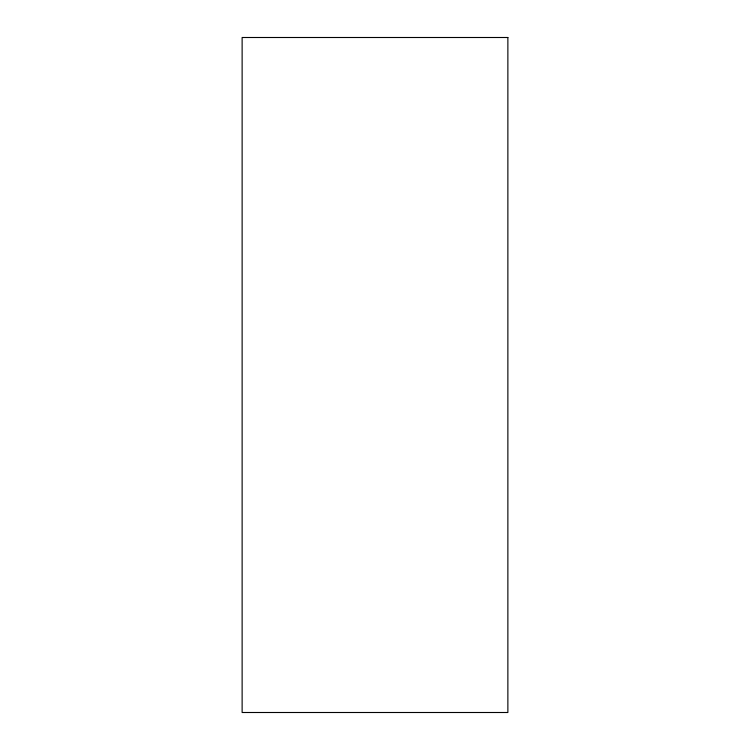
<?xml version="1.0" encoding="UTF-8"?>
<svg xmlns="http://www.w3.org/2000/svg" width="750" height="750" viewBox="0 0 750 750"><rect width="100%" height="100%" fill="white"/><g stroke="black" fill="none" stroke-linecap="round" stroke-linejoin="round"><path stroke-width="1.12" d="M507.872 37.5L242.128 37.5L242.128 712.5L507.872 712.5L507.872 37.5"/></g></svg>
